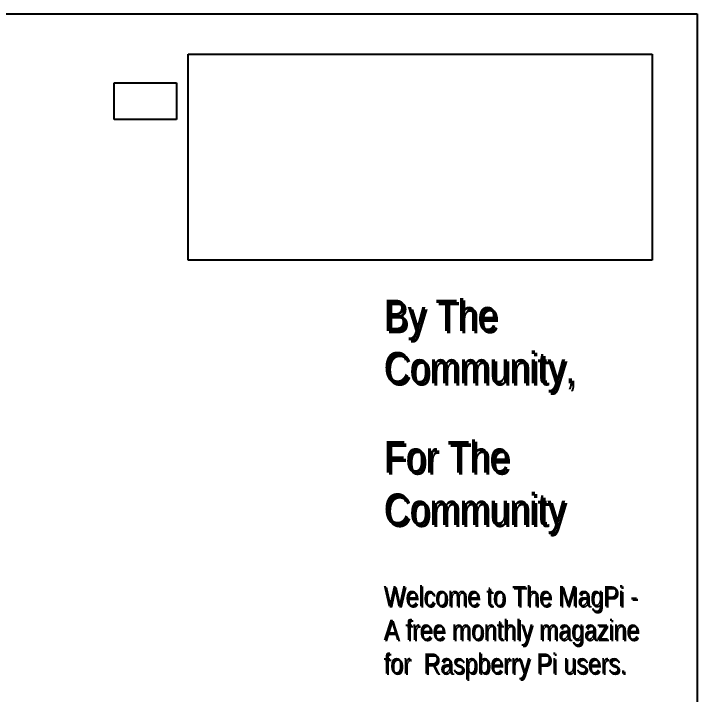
# Model space of a CAD drawing. Header units: millimetres. Extents: x -754 to 578, y -31 to 612.
# Drawn here: x -554.5 to -402, y 145.2 to 297 of the extents above; entities that cross this region are included whole.
import ezdxf

# ---------------------------------------------------------------- set-up
doc = ezdxf.new("R2010")
doc.units = ezdxf.units.MM
doc.layers.add('Images', color=7, linetype='Continuous')
doc.layers.add('Text', color=7, linetype='Continuous')
doc.styles.get("Standard").update_dxf_attribs({"font": 'arial.ttf'})
picture_1 = doc.add_image_def('image6.png', size_in_pixel=(1187, 699))
picture_2 = doc.add_image_def('image7.png', size_in_pixel=(1746, 774))
picture_3 = doc.add_image_def('image12.jpg', size_in_pixel=(700, 590))

msp = doc.modelspace()

# ---------------------------------------------------------------- texts
at = {"layer": 'Text', "char_height": 7, "attachment_point": 1}
for s, insert in [('{\\fArial Narrow|b0|i0|c0|p34;\\C30;By The\\PCommunity,}', (-471.96, 233.22)), ('{\\fArial Narrow|b0|i0|c0|p34;\\C30;For The\\PCommunity}', (-471.96, 201.66)), ('{\\fArial Narrow|b0|i0|c0|p34;\\C256;\\c0;For The\\PCommunity}', (-471.46, 201.16))]:
    msp.add_mtext_dynamic_manual_height_columns(s, width=60, gutter_width=12.5, heights=[0], dxfattribs=dict(at, insert=insert))
at = {"layer": 'Text', "color": 18, "true_color": 0x000000, "insert": (-471.46, 232.72), "char_height": 7, "attachment_point": 1}
msp.add_mtext_dynamic_manual_height_columns('{\\fArial Narrow|b0|i0|c0|p34;By The\\PCommunity,}', width=60, gutter_width=12.5, heights=[0], dxfattribs=at)
at = {"layer": 'Text', "color": 255, "char_height": 4.5, "attachment_point": 1}
for s, insert in [('{\\fArial Narrow|b0|i0|c0|p34;\\C256;\\c16777215;Welcome to The MagPi - A free monthly magazine \\H1.3504x; \\H0.74053x;for  Raspberry Pi users.\\H1.2421x; }', (-471.96, 169.33)), ('{\\fArial Narrow|b0|i0|c0|p34;\\C256;\\c0;Welcome to The MagPi - A free monthly magazine \\H1.3504x; \\H0.74053x;for  Raspberry Pi users.\\H1.2421x; }', (-471.66, 169.03))]:
    msp.add_mtext_dynamic_manual_height_columns(s, width=60, gutter_width=12.5, heights=[0], dxfattribs=dict(at, insert=insert))

# ---------------------------------------------------------------- pictures from other files: only their frames are drawn
at = {"layer": 'Images'}
image = msp.add_image(picture_3, insert=(-754.34, 0), size_in_units=(352.37, 297), dxfattribs=at)
image.dxf.flags = 7
image = msp.add_image(picture_2, insert=(-515.61, 242.06), size_in_units=(103.57, 45.91), dxfattribs=at)
image.dxf.flags = 15
image = msp.add_image(picture_1, insert=(-532.12, 273.37), size_in_units=(13.93, 8.2), dxfattribs=at)
image.dxf.flags = 15

doc.saveas('drawing.dxf')
